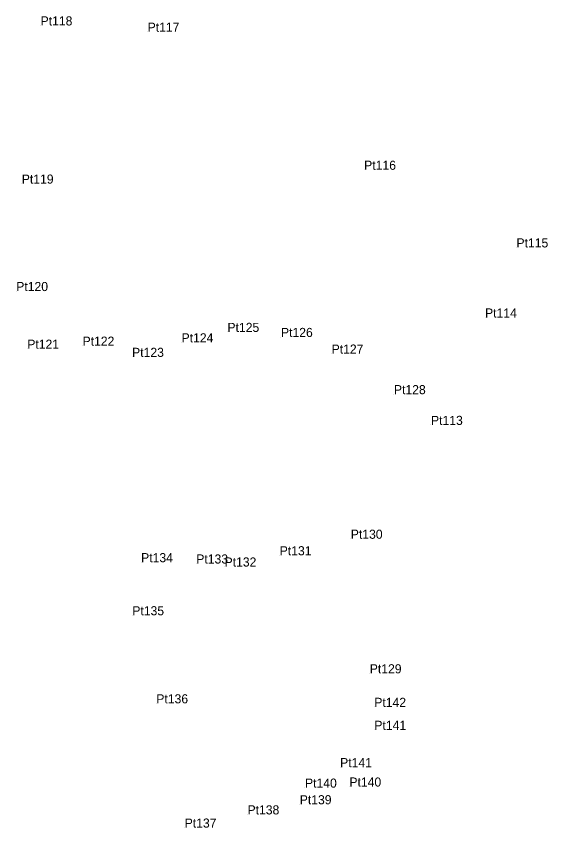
# Model space of a CAD drawing. Extents: x 0 to 667379, y 0 to 1854856.
# Drawn here: x 551641.2 to 551746.3, y 1842342.9 to 1842503.3 of the extents above; entities that cross this region are included whole.
import ezdxf

# ---------------------------------------------------------------- set-up
doc = ezdxf.new("R2010")
doc.units = 0
doc.layers.add('Level 12', color=7, linetype='Continuous')
doc.layers.add('Level 7', color=7, linetype='Continuous')

msp = doc.modelspace()

# ---------------------------------------------------------------- linework, layer by layer
at = {"layer": 'Level 7'}
for p, q in [((551646.017, 1842501.499), (551646.017, 1842501.499)), ((551667.182, 1842500.258), (551667.182, 1842500.258)), ((551710.008, 1842472.973), (551710.008, 1842472.973)), ((551642.297, 1842470.235), (551642.297, 1842470.235)), ((551740.13, 1842457.627), (551740.13, 1842457.627)), ((551641.199, 1842449.003), (551641.199, 1842449.003)), ((551733.914, 1842443.769), (551733.914, 1842443.769)), ((551682.966, 1842440.925), (551682.966, 1842440.925)), ((551693.554, 1842439.925), (551693.554, 1842439.925)), ((551643.383, 1842437.61), (551643.383, 1842437.61)), ((551654.317, 1842438.204), (551654.317, 1842438.204)), ((551673.897, 1842438.86), (551673.897, 1842438.86)), ((551664.111, 1842435.987), (551664.111, 1842435.987)), ((551703.571, 1842436.633), (551703.571, 1842436.633)), ((551715.892, 1842428.621), (551715.892, 1842428.621)), ((551723.224, 1842422.542), (551723.224, 1842422.542)), ((551707.364, 1842400.046), (551707.364, 1842400.046)), ((551693.304, 1842396.774), (551693.304, 1842396.774)), ((551665.902, 1842395.409), (551665.902, 1842395.409)), ((551676.805, 1842395.151), (551676.805, 1842395.151)), ((551682.399, 1842394.553), (551682.399, 1842394.553)), ((551664.15, 1842384.916), (551664.15, 1842384.916)), ((551711.112, 1842373.446), (551711.112, 1842373.446)), ((551668.901, 1842367.512), (551668.901, 1842367.512)), ((551712.006, 1842366.813), (551712.006, 1842366.813)), ((551712.023, 1842362.275), (551712.023, 1842362.275)), ((551705.257, 1842354.902), (551705.257, 1842354.902)), ((551698.304, 1842350.854), (551698.304, 1842350.854)), ((551707.087, 1842351.064), (551707.087, 1842351.064)), ((551697.265, 1842347.565), (551697.265, 1842347.565)), ((551686.939, 1842345.562), (551686.939, 1842345.562)), ((551674.513, 1842342.951), (551674.513, 1842342.951))]:
    msp.add_line(p, q, dxfattribs=at)

# ---------------------------------------------------------------- texts
at = {"layer": 'Level 12'}
for s, p in [('Pt118', (551646.017, 1842501.499)), ('Pt117', (551667.182, 1842500.258)), ('Pt116', (551710.008, 1842472.973)), ('Pt119', (551642.297, 1842470.235)), ('Pt115', (551740.13, 1842457.627)), ('Pt120', (551641.199, 1842449.003)), ('Pt114', (551733.914, 1842443.769)), ('Pt125', (551682.966, 1842440.925)), ('Pt124', (551673.897, 1842438.86)), ('Pt126', (551693.554, 1842439.925)), ('Pt121', (551643.383, 1842437.61)), ('Pt122', (551654.317, 1842438.204)), ('Pt123', (551664.111, 1842435.987)), ('Pt127', (551703.571, 1842436.633)), ('Pt128', (551715.892, 1842428.621)), ('Pt113', (551723.224, 1842422.542)), ('Pt130', (551707.364, 1842400.046)), ('Pt134', (551665.902, 1842395.409)), ('Pt131', (551693.304, 1842396.774)), ('Pt133', (551676.805, 1842395.151)), ('Pt132', (551682.399, 1842394.553)), ('Pt135', (551664.15, 1842384.916)), ('Pt129', (551711.112, 1842373.446)), ('Pt136', (551668.901, 1842367.512)), ('Pt142', (551712.006, 1842366.813)), ('Pt141', (551712.023, 1842362.275)), ('Pt141', (551705.257, 1842354.902)), ('Pt140', (551698.304, 1842350.854)), ('Pt140', (551707.087, 1842351.064)), ('Pt139', (551697.265, 1842347.565)), ('Pt138', (551686.939, 1842345.562)), ('Pt137', (551674.513, 1842342.951))]:
    msp.add_text(s, height=1.8, dxfattribs=at).set_placement(p)

doc.saveas('drawing.dxf')
